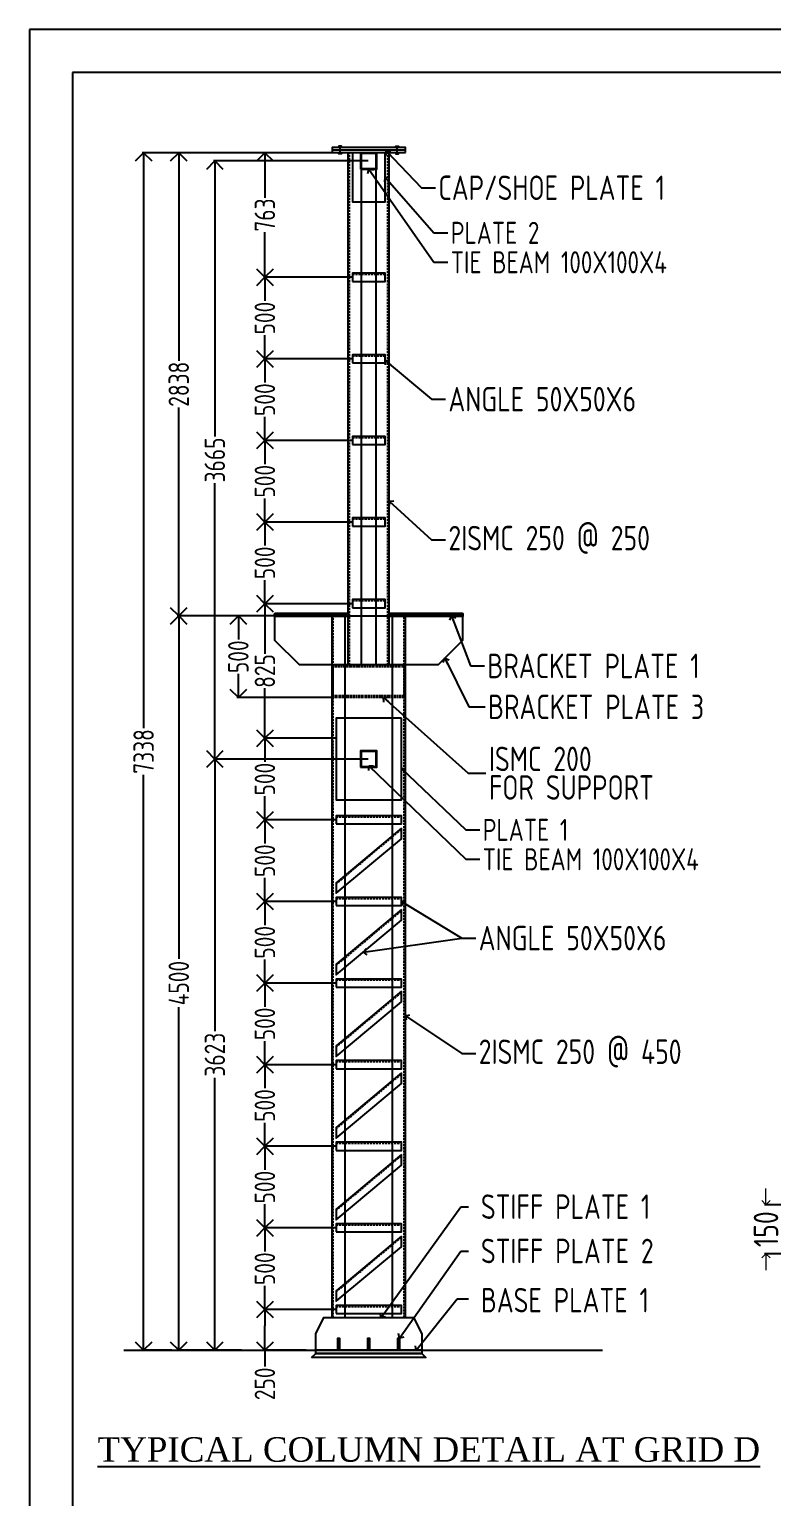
# Model space of a CAD drawing. Header units: millimetres. Extents: x 3470347 to 5996549, y -3470518 to 17149644.
# Drawn here: x 4701986 to 4711091, y 6610881 to 6628875 of the extents above; entities that cross this region are included whole.
import ezdxf

# ---------------------------------------------------------------- set-up
doc = ezdxf.new("R2010")
doc.units = ezdxf.units.MM
doc.header["$MEASUREMENT"] = 0
doc.header["$PDMODE"] = 35
doc.header["$PDSIZE"] = -5
doc.linetypes.add('DASHED', pattern=[0.75, 0.5, -0.25])
doc.linetypes.add('DASHED2', pattern=[0.375, 0.25, -0.125])
doc.layers.get('0').update_dxf_attribs({"linetype": 'CONTINUOUS', "lineweight": 25})
doc.layers.get('DEFPOINTS').update_dxf_attribs({"linetype": 'CONTINUOUS', "lineweight": 25})
doc.layers.add('BOLT', color=1, linetype='CONTINUOUS')
for name, color, linetype, lineweight in [('L5', 10, 'CONTINUOUS', 40), ('rDIMension', 1, 'CONTINUOUS', 18), ('rRCC 1', 3, 'CONTINUOUS', 25), ('SHEET', 7, 'CONTINUOUS', 15)]:
    doc.layers.add(name, color=color, linetype=linetype, lineweight=lineweight)
doc.styles.add('DIM', font='geniso.shx', dxfattribs={"width": 0.85})
doc.styles.add('JAINIL', font='times.ttf')
doc.dimstyles.new('ST-100', dxfattribs={"dimscale": 100, "dimtxt": 7, "dimasz": 5, "dimexe": 0.18, "dimexo": 0.0625, "dimgap": 0.2, "dimtad": 0, "dimdec": 0, "dimzin": 0, "dimdsep": 46, "dimtxsty": 'DIM', "dimblk": 'OPEN90', "dimcen": 0.09, "dimclrd": 256, "dimclrt": 7, "dimadec": 0, "dimazin": 0, "dimtfac": 1, "dimtdec": 0, "dimtofl": 0, "dimtmove": 0, "dimatfit": 3, "dimldrblk": 'OPEN90', "dimfxl": 1, "dimtolj": 1, "dimtzin": 0, "dimlwd": -1, "dimarcsym": 0})
doc.dimstyles.new('ST-25', dxfattribs={"dimscale": 100, "dimtxt": 2.5, "dimasz": 2, "dimexe": 0.18, "dimexo": 0.0625, "dimgap": 0.2, "dimtad": 0, "dimdec": 0, "dimlfac": 0.25, "dimzin": 0, "dimdsep": 46, "dimtxsty": 'DIM', "dimblk": 'OPEN90', "dimcen": 0.09, "dimclrd": 256, "dimclrt": 7, "dimadec": 0, "dimazin": 0, "dimtfac": 1, "dimtdec": 0, "dimtofl": 0, "dimtmove": 0, "dimatfit": 3, "dimldrblk": 'OPEN90', "dimfxl": 1, "dimtolj": 1, "dimtzin": 0, "dimlwd": -1, "dimarcsym": 0})
doc.dimstyles.new('ST-50', dxfattribs={"dimscale": 100, "dimtxt": 2.5, "dimasz": 2, "dimexe": 0.18, "dimexo": 0.0625, "dimgap": 0.2, "dimtad": 0, "dimdec": 0, "dimlfac": 0.5, "dimzin": 0, "dimdsep": 46, "dimtxsty": 'DIM', "dimblk": 'OPEN90', "dimcen": 0.09, "dimclrd": 256, "dimclrt": 7, "dimadec": 0, "dimazin": 0, "dimtfac": 1, "dimtdec": 0, "dimtofl": 0, "dimtmove": 0, "dimatfit": 3, "dimldrblk": 'OPEN90', "dimfxl": 1, "dimtolj": 1, "dimtzin": 0, "dimlwd": -1, "dimarcsym": 0})

# ---------------------------------------------------------------- blocks, each defined once
blk = doc.blocks.new('_Open90')
at = {"color": 0, "linetype": 'ByBlock', "lineweight": -2}
for p, q in [((0, 0), (-1, 0)), ((-0.5, 0.5), (0, 0)), ((0, 0), (-0.5, -0.5))]:
    blk.add_line(p, q, dxfattribs=at)
blk = doc.blocks.new('*D1395')
at = {"layer": 'BOLT', "color": 0, "lineweight": -2}
for p, q in [((4705737, 6613187), (4704853, 6613187)), ((4705375, 6612687), (4704853, 6612687))]:
    blk.add_line(p, q, dxfattribs=at)
at = {"layer": 'BOLT'}
for p, q in [((4704871, 6612887), (4704871, 6612987)), ((4704871, 6612687), (4704871, 6612487))]:
    blk.add_line(p, q, dxfattribs=at)
at = {"layer": 'DEFPOINTS', "color": 0}
for p in [(4704871, 6613187), (4705743, 6613187), (4705382, 6612687)]:
    blk.add_point(p, dxfattribs=at)
at = {"layer": 'BOLT', "xscale": 200, "yscale": 200, "zscale": 200}
for p, rotation in [((4704871, 6613187), 90), ((4704871, 6612687), 270)]:
    blk.add_blockref('_Open90', p, dxfattribs=dict(at, rotation=rotation))
at = {"layer": 'BOLT', "color": 7, "insert": (4704871, 6612276), "char_height": 250, "attachment_point": 5, "rotation": 90, "style": 'DIM'}
blk.add_mtext('\\A1;250', dxfattribs=at)
blk = doc.blocks.new('*D1396')
at = {"layer": 'BOLT', "color": 0, "lineweight": -2}
for p, q in [((4705737, 6614187), (4704853, 6614187)), ((4705737, 6613187), (4704853, 6613187))]:
    blk.add_line(p, q, dxfattribs=at)
at = {"layer": 'BOLT'}
for p, q in [((4704871, 6613987), (4704871, 6613898)), ((4704871, 6613387), (4704871, 6613476))]:
    blk.add_line(p, q, dxfattribs=at)
at = {"layer": 'DEFPOINTS', "color": 0}
for p in [(4704871, 6614187), (4705743, 6614187), (4705743, 6613187)]:
    blk.add_point(p, dxfattribs=at)
at = {"layer": 'BOLT', "xscale": 200, "yscale": 200, "zscale": 200}
for p, rotation in [((4704871, 6614187), 90), ((4704871, 6613187), 270)]:
    blk.add_blockref('_Open90', p, dxfattribs=dict(at, rotation=rotation))
at = {"layer": 'BOLT', "color": 7, "insert": (4704871, 6613687), "char_height": 250, "attachment_point": 5, "rotation": 90, "style": 'DIM'}
blk.add_mtext('\\A1;500', dxfattribs=at)
blk = doc.blocks.new('*D1397')
at = {"layer": 'BOLT', "color": 0, "lineweight": -2}
for p, q in [((4705737, 6615187), (4704853, 6615187)), ((4705737, 6614187), (4704853, 6614187))]:
    blk.add_line(p, q, dxfattribs=at)
at = {"layer": 'BOLT'}
for p, q in [((4704871, 6614987), (4704871, 6614898)), ((4704871, 6614387), (4704871, 6614476))]:
    blk.add_line(p, q, dxfattribs=at)
at = {"layer": 'DEFPOINTS', "color": 0}
for p in [(4704871, 6615187), (4705743, 6615187), (4705743, 6614187)]:
    blk.add_point(p, dxfattribs=at)
at = {"layer": 'BOLT', "xscale": 200, "yscale": 200, "zscale": 200}
for p, rotation in [((4704871, 6615187), 90), ((4704871, 6614187), 270)]:
    blk.add_blockref('_Open90', p, dxfattribs=dict(at, rotation=rotation))
at = {"layer": 'BOLT', "color": 7, "insert": (4704871, 6614687), "char_height": 250, "attachment_point": 5, "rotation": 90, "style": 'DIM'}
blk.add_mtext('\\A1;500', dxfattribs=at)
blk = doc.blocks.new('*D1398')
at = {"layer": 'BOLT', "color": 0, "lineweight": -2}
for p, q in [((4705737, 6616187), (4704853, 6616187)), ((4705737, 6615187), (4704853, 6615187))]:
    blk.add_line(p, q, dxfattribs=at)
at = {"layer": 'BOLT'}
for p, q in [((4704871, 6615987), (4704871, 6615898)), ((4704871, 6615387), (4704871, 6615476))]:
    blk.add_line(p, q, dxfattribs=at)
at = {"layer": 'DEFPOINTS', "color": 0}
for p in [(4704871, 6616187), (4705743, 6616187), (4705743, 6615187)]:
    blk.add_point(p, dxfattribs=at)
at = {"layer": 'BOLT', "xscale": 200, "yscale": 200, "zscale": 200}
for p, rotation in [((4704871, 6616187), 90), ((4704871, 6615187), 270)]:
    blk.add_blockref('_Open90', p, dxfattribs=dict(at, rotation=rotation))
at = {"layer": 'BOLT', "color": 7, "insert": (4704871, 6615687), "char_height": 250, "attachment_point": 5, "rotation": 90, "style": 'DIM'}
blk.add_mtext('\\A1;500', dxfattribs=at)
blk = doc.blocks.new('*D1399')
at = {"layer": 'BOLT', "color": 0, "lineweight": -2}
for p, q in [((4705737, 6617187), (4704853, 6617187)), ((4705737, 6616187), (4704853, 6616187))]:
    blk.add_line(p, q, dxfattribs=at)
at = {"layer": 'BOLT'}
for p, q in [((4704871, 6616987), (4704871, 6616898)), ((4704871, 6616387), (4704871, 6616476))]:
    blk.add_line(p, q, dxfattribs=at)
at = {"layer": 'DEFPOINTS', "color": 0}
for p in [(4704871, 6617187), (4705743, 6617187), (4705743, 6616187)]:
    blk.add_point(p, dxfattribs=at)
at = {"layer": 'BOLT', "xscale": 200, "yscale": 200, "zscale": 200}
for p, rotation in [((4704871, 6617187), 90), ((4704871, 6616187), 270)]:
    blk.add_blockref('_Open90', p, dxfattribs=dict(at, rotation=rotation))
at = {"layer": 'BOLT', "color": 7, "insert": (4704871, 6616687), "char_height": 250, "attachment_point": 5, "rotation": 90, "style": 'DIM'}
blk.add_mtext('\\A1;500', dxfattribs=at)
blk = doc.blocks.new('*D1400')
at = {"layer": 'BOLT', "color": 0, "lineweight": -2}
for p, q in [((4705737, 6618187), (4704853, 6618187)), ((4705737, 6617187), (4704853, 6617187))]:
    blk.add_line(p, q, dxfattribs=at)
at = {"layer": 'BOLT'}
for p, q in [((4704871, 6617987), (4704871, 6617898)), ((4704871, 6617387), (4704871, 6617476))]:
    blk.add_line(p, q, dxfattribs=at)
at = {"layer": 'DEFPOINTS', "color": 0}
for p in [(4704871, 6618187), (4705743, 6618187), (4705743, 6617187)]:
    blk.add_point(p, dxfattribs=at)
at = {"layer": 'BOLT', "xscale": 200, "yscale": 200, "zscale": 200}
for p, rotation in [((4704871, 6618187), 90), ((4704871, 6617187), 270)]:
    blk.add_blockref('_Open90', p, dxfattribs=dict(at, rotation=rotation))
at = {"layer": 'BOLT', "color": 7, "insert": (4704871, 6617687), "char_height": 250, "attachment_point": 5, "rotation": 90, "style": 'DIM'}
blk.add_mtext('\\A1;500', dxfattribs=at)
blk = doc.blocks.new('*D1401')
at = {"layer": 'BOLT', "color": 0, "lineweight": -2}
for p, q in [((4705737, 6619187), (4704853, 6619187)), ((4705737, 6618187), (4704853, 6618187))]:
    blk.add_line(p, q, dxfattribs=at)
at = {"layer": 'BOLT'}
for p, q in [((4704871, 6618987), (4704871, 6618898)), ((4704871, 6618387), (4704871, 6618476))]:
    blk.add_line(p, q, dxfattribs=at)
at = {"layer": 'DEFPOINTS', "color": 0}
for p in [(4704871, 6619187), (4705743, 6619187), (4705743, 6618187)]:
    blk.add_point(p, dxfattribs=at)
at = {"layer": 'BOLT', "xscale": 200, "yscale": 200, "zscale": 200}
for p, rotation in [((4704871, 6619187), 90), ((4704871, 6618187), 270)]:
    blk.add_blockref('_Open90', p, dxfattribs=dict(at, rotation=rotation))
at = {"layer": 'BOLT', "color": 7, "insert": (4704871, 6618687), "char_height": 250, "attachment_point": 5, "rotation": 90, "style": 'DIM'}
blk.add_mtext('\\A1;500', dxfattribs=at)
blk = doc.blocks.new('*D1402')
at = {"layer": 'BOLT', "color": 0, "lineweight": -2}
for p, q in [((4705737, 6620187), (4704853, 6620187)), ((4705737, 6619187), (4704853, 6619187))]:
    blk.add_line(p, q, dxfattribs=at)
at = {"layer": 'BOLT'}
for p, q in [((4704871, 6619987), (4704871, 6619898)), ((4704871, 6619387), (4704871, 6619476))]:
    blk.add_line(p, q, dxfattribs=at)
at = {"layer": 'DEFPOINTS', "color": 0}
for p in [(4704871, 6620187), (4705743, 6620187), (4705743, 6619187)]:
    blk.add_point(p, dxfattribs=at)
at = {"layer": 'BOLT', "xscale": 200, "yscale": 200, "zscale": 200}
for p, rotation in [((4704871, 6620187), 90), ((4704871, 6619187), 270)]:
    blk.add_blockref('_Open90', p, dxfattribs=dict(at, rotation=rotation))
at = {"layer": 'BOLT', "color": 7, "insert": (4704871, 6619687), "char_height": 250, "attachment_point": 5, "rotation": 90, "style": 'DIM'}
blk.add_mtext('\\A1;500', dxfattribs=at)
blk = doc.blocks.new('*D1403')
at = {"layer": 'BOLT', "color": 0, "lineweight": -2}
for p, q in [((4705937, 6621837), (4704853, 6621837)), ((4705737, 6620187), (4704853, 6620187))]:
    blk.add_line(p, q, dxfattribs=at)
at = {"layer": 'BOLT'}
for p, q in [((4704871, 6621637), (4704871, 6621223)), ((4704871, 6620387), (4704871, 6620801))]:
    blk.add_line(p, q, dxfattribs=at)
at = {"layer": 'DEFPOINTS', "color": 0}
for p in [(4704871, 6621837), (4705943, 6621837), (4705743, 6620187)]:
    blk.add_point(p, dxfattribs=at)
at = {"layer": 'BOLT', "xscale": 200, "yscale": 200, "zscale": 200}
for p, rotation in [((4704871, 6621837), 90), ((4704871, 6620187), 270)]:
    blk.add_blockref('_Open90', p, dxfattribs=dict(at, rotation=rotation))
at = {"layer": 'BOLT', "color": 7, "insert": (4704871, 6621012), "char_height": 250, "attachment_point": 5, "rotation": 90, "style": 'DIM'}
blk.add_mtext('\\A1;825', dxfattribs=at)
blk = doc.blocks.new('*D1404')
at = {"layer": 'BOLT', "color": 0, "lineweight": -2}
for p, q in [((4705937, 6622837), (4704853, 6622837)), ((4705937, 6621837), (4704853, 6621837))]:
    blk.add_line(p, q, dxfattribs=at)
at = {"layer": 'BOLT'}
for p, q in [((4704871, 6622637), (4704871, 6622548)), ((4704871, 6622037), (4704871, 6622126))]:
    blk.add_line(p, q, dxfattribs=at)
at = {"layer": 'DEFPOINTS', "color": 0}
for p in [(4704871, 6622837), (4705943, 6622837), (4705943, 6621837)]:
    blk.add_point(p, dxfattribs=at)
at = {"layer": 'BOLT', "xscale": 200, "yscale": 200, "zscale": 200}
for p, rotation in [((4704871, 6622837), 90), ((4704871, 6621837), 270)]:
    blk.add_blockref('_Open90', p, dxfattribs=dict(at, rotation=rotation))
at = {"layer": 'BOLT', "color": 7, "insert": (4704871, 6622337), "char_height": 250, "attachment_point": 5, "rotation": 90, "style": 'DIM'}
blk.add_mtext('\\A1;500', dxfattribs=at)
blk = doc.blocks.new('*D1405')
at = {"layer": 'BOLT', "color": 0, "lineweight": -2}
for p, q in [((4705937, 6623837), (4704853, 6623837)), ((4705937, 6622837), (4704853, 6622837))]:
    blk.add_line(p, q, dxfattribs=at)
at = {"layer": 'BOLT'}
for p, q in [((4704871, 6623637), (4704871, 6623548)), ((4704871, 6623037), (4704871, 6623126))]:
    blk.add_line(p, q, dxfattribs=at)
at = {"layer": 'DEFPOINTS', "color": 0}
for p in [(4704871, 6623837), (4705943, 6623837), (4705943, 6622837)]:
    blk.add_point(p, dxfattribs=at)
at = {"layer": 'BOLT', "xscale": 200, "yscale": 200, "zscale": 200}
for p, rotation in [((4704871, 6623837), 90), ((4704871, 6622837), 270)]:
    blk.add_blockref('_Open90', p, dxfattribs=dict(at, rotation=rotation))
at = {"layer": 'BOLT', "color": 7, "insert": (4704871, 6623337), "char_height": 250, "attachment_point": 5, "rotation": 90, "style": 'DIM'}
blk.add_mtext('\\A1;500', dxfattribs=at)
blk = doc.blocks.new('*D1406')
at = {"layer": 'BOLT', "color": 0, "lineweight": -2}
for p, q in [((4705937, 6624837), (4704853, 6624837)), ((4705937, 6623837), (4704853, 6623837))]:
    blk.add_line(p, q, dxfattribs=at)
at = {"layer": 'BOLT'}
for p, q in [((4704871, 6624637), (4704871, 6624548)), ((4704871, 6624037), (4704871, 6624126))]:
    blk.add_line(p, q, dxfattribs=at)
at = {"layer": 'DEFPOINTS', "color": 0}
for p in [(4704871, 6624837), (4705943, 6624837), (4705943, 6623837)]:
    blk.add_point(p, dxfattribs=at)
at = {"layer": 'BOLT', "xscale": 200, "yscale": 200, "zscale": 200}
for p, rotation in [((4704871, 6624837), 90), ((4704871, 6623837), 270)]:
    blk.add_blockref('_Open90', p, dxfattribs=dict(at, rotation=rotation))
at = {"layer": 'BOLT', "color": 7, "insert": (4704871, 6624337), "char_height": 250, "attachment_point": 5, "rotation": 90, "style": 'DIM'}
blk.add_mtext('\\A1;500', dxfattribs=at)
blk = doc.blocks.new('*D1407')
at = {"layer": 'BOLT', "color": 0, "lineweight": -2}
for p, q in [((4705937, 6625837), (4704853, 6625837)), ((4705937, 6624837), (4704853, 6624837))]:
    blk.add_line(p, q, dxfattribs=at)
at = {"layer": 'BOLT'}
for p, q in [((4704871, 6625637), (4704871, 6625548)), ((4704871, 6625037), (4704871, 6625126))]:
    blk.add_line(p, q, dxfattribs=at)
at = {"layer": 'DEFPOINTS', "color": 0}
for p in [(4704871, 6625837), (4705943, 6625837), (4705943, 6624837)]:
    blk.add_point(p, dxfattribs=at)
at = {"layer": 'BOLT', "xscale": 200, "yscale": 200, "zscale": 200}
for p, rotation in [((4704871, 6625837), 90), ((4704871, 6624837), 270)]:
    blk.add_blockref('_Open90', p, dxfattribs=dict(at, rotation=rotation))
at = {"layer": 'BOLT', "color": 7, "insert": (4704871, 6625337), "char_height": 250, "attachment_point": 5, "rotation": 90, "style": 'DIM'}
blk.add_mtext('\\A1;500', dxfattribs=at)
blk = doc.blocks.new('*D1408')
at = {"layer": 'BOLT', "color": 0, "lineweight": -2}
for p, q in [((4705938, 6627363), (4704853, 6627363)), ((4705937, 6625837), (4704853, 6625837))]:
    blk.add_line(p, q, dxfattribs=at)
at = {"layer": 'BOLT'}
for p, q in [((4704871, 6627163), (4704871, 6626811)), ((4704871, 6626037), (4704871, 6626389))]:
    blk.add_line(p, q, dxfattribs=at)
at = {"layer": 'DEFPOINTS', "color": 0}
for p in [(4704871, 6627363), (4705944, 6627363), (4705943, 6625837)]:
    blk.add_point(p, dxfattribs=at)
at = {"layer": 'BOLT', "xscale": 200, "yscale": 200, "zscale": 200}
for p, rotation in [((4704871, 6627363), 90), ((4704871, 6625837), 270)]:
    blk.add_blockref('_Open90', p, dxfattribs=dict(at, rotation=rotation))
at = {"layer": 'BOLT', "color": 7, "insert": (4704871, 6626600), "char_height": 250, "attachment_point": 5, "rotation": 90, "style": 'DIM'}
blk.add_mtext('\\A1;763', dxfattribs=at)
blk = doc.blocks.new('*D1409')
at = {"layer": 'BOLT', "color": 0, "lineweight": -2}
for p, q in [((4704849, 6621687), (4703798, 6621687)), ((4704451, 6612687), (4703798, 6612687))]:
    blk.add_line(p, q, dxfattribs=at)
at = {"layer": 'BOLT'}
for p, q in [((4703816, 6621487), (4703816, 6617483)), ((4703816, 6612887), (4703816, 6616891))]:
    blk.add_line(p, q, dxfattribs=at)
at = {"layer": 'DEFPOINTS', "color": 0}
for p in [(4703816, 6621687), (4704855, 6621687), (4704457, 6612687)]:
    blk.add_point(p, dxfattribs=at)
at = {"layer": 'BOLT', "xscale": 200, "yscale": 200, "zscale": 200}
for p, rotation in [((4703816, 6621687), 90), ((4703816, 6612687), 270)]:
    blk.add_blockref('_Open90', p, dxfattribs=dict(at, rotation=rotation))
at = {"layer": 'BOLT', "color": 7, "insert": (4703816, 6617187), "char_height": 250, "attachment_point": 5, "rotation": 90, "style": 'DIM'}
blk.add_mtext('\\A1;4500', dxfattribs=at)
blk = doc.blocks.new('*D1410')
at = {"layer": 'BOLT', "color": 0, "lineweight": -2}
for p, q in [((4705887, 6627364), (4703798, 6627364)), ((4704849, 6621687), (4703798, 6621687))]:
    blk.add_line(p, q, dxfattribs=at)
at = {"layer": 'BOLT'}
for p, q in [((4703816, 6627164), (4703816, 6624811)), ((4703816, 6621887), (4703816, 6624240))]:
    blk.add_line(p, q, dxfattribs=at)
at = {"layer": 'DEFPOINTS', "color": 0}
for p in [(4703816, 6627364), (4705893, 6627364), (4704855, 6621687)]:
    blk.add_point(p, dxfattribs=at)
at = {"layer": 'BOLT', "xscale": 200, "yscale": 200, "zscale": 200}
for p, rotation in [((4703816, 6627364), 90), ((4703816, 6621687), 270)]:
    blk.add_blockref('_Open90', p, dxfattribs=dict(at, rotation=rotation))
at = {"layer": 'BOLT', "color": 7, "insert": (4703816, 6624526), "char_height": 250, "attachment_point": 5, "rotation": 90, "style": 'DIM'}
blk.add_mtext('\\A1;2838', dxfattribs=at)
blk = doc.blocks.new('*D1411')
at = {"layer": 'BOLT', "color": 0, "lineweight": -2}
for p, q in [((4705881, 6627364), (4703368, 6627364)), ((4703730, 6612687), (4703368, 6612687))]:
    blk.add_line(p, q, dxfattribs=at)
at = {"layer": 'BOLT'}
for p, q in [((4703386, 6627164), (4703386, 6620311)), ((4703386, 6612887), (4703386, 6619740))]:
    blk.add_line(p, q, dxfattribs=at)
at = {"layer": 'DEFPOINTS', "color": 0}
for p in [(4703386, 6627364), (4705887, 6627364), (4703737, 6612687)]:
    blk.add_point(p, dxfattribs=at)
at = {"layer": 'BOLT', "xscale": 200, "yscale": 200, "zscale": 200}
for p, rotation in [((4703386, 6627364), 90), ((4703386, 6612687), 270)]:
    blk.add_blockref('_Open90', p, dxfattribs=dict(at, rotation=rotation))
at = {"layer": 'BOLT', "color": 7, "insert": (4703386, 6620026), "char_height": 250, "attachment_point": 5, "rotation": 90, "style": 'DIM'}
blk.add_mtext('\\A1;7338', dxfattribs=at)
blk = doc.blocks.new('*D1434')
at = {"layer": 'DEFPOINTS', "color": 0}
for p in [(4711585, 6614471), (4711010, 6613871), (4711585, 6613871)]:
    blk.add_point(p, dxfattribs=at)
at = {"layer": 'rDIMension'}
for p, q in [((4711010, 6614571), (4711010, 6614671)), ((4711010, 6613771), (4711010, 6613671))]:
    blk.add_line(p, q, dxfattribs=at)
at = {"layer": 'rDIMension', "color": 0, "lineweight": -2}
for p, q in [((4711578, 6614471), (4710992, 6614471)), ((4711578, 6613871), (4710992, 6613871))]:
    blk.add_line(p, q, dxfattribs=at)
at = {"layer": 'rDIMension', "xscale": 100, "yscale": 100, "zscale": 100}
for p, rotation in [((4711010, 6614471), 270), ((4711010, 6613871), 90)]:
    blk.add_blockref('_Open90', p, dxfattribs=dict(at, rotation=rotation))
at = {"layer": 'rDIMension', "color": 7, "insert": (4711010, 6614171), "char_height": 300, "attachment_point": 5, "rotation": 90, "style": 'DIM'}
blk.add_mtext('\\A1;150', dxfattribs=at)
blk = doc.blocks.new('*D1500')
at = {"layer": 'BOLT', "color": 0, "lineweight": -2}
for p, q in [((4705229, 6621687), (4704528, 6621687)), ((4705701, 6620687), (4704528, 6620687))]:
    blk.add_line(p, q, dxfattribs=at)
at = {"layer": 'BOLT'}
for p, q in [((4704546, 6621487), (4704546, 6621398)), ((4704546, 6620887), (4704546, 6620976))]:
    blk.add_line(p, q, dxfattribs=at)
at = {"layer": 'DEFPOINTS', "color": 0}
for p in [(4705235, 6621687), (4704546, 6620687), (4705708, 6620687)]:
    blk.add_point(p, dxfattribs=at)
at = {"layer": 'BOLT', "xscale": 200, "yscale": 200, "zscale": 200}
for p, rotation in [((4704546, 6621687), 90), ((4704546, 6620687), 270)]:
    blk.add_blockref('_Open90', p, dxfattribs=dict(at, rotation=rotation))
at = {"layer": 'BOLT', "color": 7, "insert": (4704546, 6621187), "char_height": 250, "attachment_point": 5, "rotation": 90, "style": 'DIM'}
blk.add_mtext('\\A1;500', dxfattribs=at)
blk = doc.blocks.new('*D1842')
at = {"layer": 'BOLT', "color": 0, "lineweight": -2}
for p, q in [((4706138, 6619933), (4704240, 6619933)), ((4704586, 6612687), (4704240, 6612687))]:
    blk.add_line(p, q, dxfattribs=at)
at = {"layer": 'BOLT'}
for p, q in [((4704258, 6619733), (4704258, 6616596)), ((4704258, 6612887), (4704258, 6616025))]:
    blk.add_line(p, q, dxfattribs=at)
at = {"layer": 'DEFPOINTS', "color": 0}
for p in [(4704258, 6619933), (4706144, 6619933), (4704592, 6612687)]:
    blk.add_point(p, dxfattribs=at)
at = {"layer": 'BOLT', "xscale": 200, "yscale": 200, "zscale": 200}
for p, rotation in [((4704258, 6619933), 90), ((4704258, 6612687), 270)]:
    blk.add_blockref('_Open90', p, dxfattribs=dict(at, rotation=rotation))
at = {"layer": 'BOLT', "color": 7, "insert": (4704258, 6616310), "char_height": 250, "attachment_point": 5, "rotation": 90, "style": 'DIM'}
blk.add_mtext('\\A1;3623', dxfattribs=at)
blk = doc.blocks.new('*D1843')
at = {"layer": 'BOLT', "color": 0, "lineweight": -2}
for p, q in [((4706138, 6627263), (4704240, 6627263)), ((4706138, 6619933), (4704240, 6619933))]:
    blk.add_line(p, q, dxfattribs=at)
at = {"layer": 'BOLT'}
for p, q in [((4704258, 6627063), (4704258, 6623884)), ((4704258, 6620133), (4704258, 6623313))]:
    blk.add_line(p, q, dxfattribs=at)
at = {"layer": 'DEFPOINTS', "color": 0}
for p in [(4704258, 6627263), (4706144, 6627263), (4706144, 6619933)]:
    blk.add_point(p, dxfattribs=at)
at = {"layer": 'BOLT', "xscale": 200, "yscale": 200, "zscale": 200}
for p, rotation in [((4704258, 6627263), 90), ((4704258, 6619933), 270)]:
    blk.add_blockref('_Open90', p, dxfattribs=dict(at, rotation=rotation))
at = {"layer": 'BOLT', "color": 7, "insert": (4704258, 6623598), "char_height": 250, "attachment_point": 5, "rotation": 90, "style": 'DIM'}
blk.add_mtext('\\A1;3665', dxfattribs=at)

msp = doc.modelspace()

# ---------------------------------------------------------------- hatches: boundary and pattern name
at = {"transparency": 33554559}
h = msp.add_hatch(color=2, dxfattribs=at)
h.dxf.hatch_style = 1
h.paths.add_polyline_path([(4706044.03, 6627163.15), (4706044.03, 6627363.15), (4706244.03, 6627363.15), (4706244.03, 6627163.15)])
h.paths.add_polyline_path([(4706052.03, 6627171.15), (4706052.03, 6627355.15), (4706236.03, 6627355.15), (4706236.03, 6627171.15)], flags=16)
h = msp.add_hatch(color=2, dxfattribs=at)
h.dxf.hatch_style = 1
h.paths.add_polyline_path([(4706044.03, 6619833.15), (4706044.03, 6620033.15), (4706244.03, 6620033.15), (4706244.03, 6619833.15)])
h.paths.add_polyline_path([(4706052.03, 6619841.15), (4706052.03, 6620025.15), (4706236.03, 6620025.15), (4706236.03, 6619841.15)], flags=16)

# ---------------------------------------------------------------- linework, layer by layer
at = {"color": 1}
for p, q in [((4705893.4, 6621087.15, 0), (4705893.4, 6627364.14, 0)), ((4706053.4, 6621087.15, 0), (4706053.4, 6627364.14, 0)), ((4706233.4, 6621087.15, 0), (4706233.4, 6627364.14, 0)), ((4706393.4, 6621087.15, 0), (4706393.4, 6627364.14, 0)), ((4705693.4, 6613087.15, 0), (4705693.4, 6621687.15, 0)), ((4705853.4, 6620887.15, 0), (4705853.4, 6621687.15, 0)), ((4706433.4, 6620487.15, 0), (4706433.4, 6621687.15, 0)), ((4706593.4, 6613087.15, 0), (4706593.4, 6621687.15, 0)), ((4705853.4, 6613087.15, 0), (4705853.4, 6620887.15, 0)), ((4706433.4, 6613087.15, 0), (4706433.4, 6620487.15, 0))]:
    msp.add_line(p, q, dxfattribs=at)
at = {"color": 1, "linetype": 'DASHED', "ltscale": 50}
for p, q in [((4705907.6, 6621087.15, 0), (4705907.6, 6627364.14, 0)), ((4706379.2, 6621087.15, 0), (4706379.2, 6627364.14, 0)), ((4705707.6, 6620887.15, 0), (4705707.6, 6621687.15, 0)), ((4706579.2, 6620487.15, 0), (4706579.2, 6621687.15, 0)), ((4705707.6, 6613087.15, 0), (4705707.6, 6620887.15, 0)), ((4706579.2, 6613087.15, 0), (4706579.2, 6620487.15, 0))]:
    msp.add_line(p, q, dxfattribs=at)
at = {"color": 5, "elevation": 0}
for points in [[(4706594.66, 6627364.14), (4706594.66, 6627428.14), (4705693.4, 6627428.14), (4705693.4, 6627364.14)], [(4706344.03, 6627363.15), (4705944.03, 6627363.15), (4705944.03, 6626763.15), (4706344.03, 6626763.15)], [(4706544.03, 6620433.15), (4705744.03, 6620433.15), (4705744.03, 6619433.15), (4706544.03, 6619433.15)]]:
    msp.add_lwpolyline(points, close=True, dxfattribs=at)
for points in [[(4706594.66, 6627396.14), (4705693.4, 6627396.14)], [(4705809.4, 6627428.14), (4705809.4, 6627444.14), (4705777.4, 6627444.14), (4705777.4, 6627428.14)], [(4705809.4, 6627364.14), (4705809.4, 6627348.14), (4705777.4, 6627348.14), (4705777.4, 6627364.14)], [(4705793.4, 6627348.14), (4705793.4, 6627444.14)], [(4705793.4, 6627364.14), (4705793.4, 6627428.14)], [(4706477.4, 6627428.14), (4706477.4, 6627444.14), (4706509.4, 6627444.14), (4706509.4, 6627428.14)], [(4706477.4, 6627364.14), (4706477.4, 6627348.14), (4706509.4, 6627348.14), (4706509.4, 6627364.14)], [(4706493.4, 6627348.14), (4706493.4, 6627444.14)], [(4706493.4, 6627364.14), (4706493.4, 6627428.14)], [(4705493.4, 6612647.15), (4705493.4, 6612687.15), (4706793.4, 6612687.15), (4706793.4, 6612647.15), (4705493.4, 6612647.15)]]:
    msp.add_lwpolyline(points, dxfattribs=at)
at = {"color": 3, "elevation": 0}
for points in [[(4706044.03, 6627163.15), (4706244.03, 6627163.15), (4706244.03, 6627363.15), (4706044.03, 6627363.15)], [(4706052.03, 6627171.15), (4706236.03, 6627171.15), (4706236.03, 6627355.15), (4706052.03, 6627355.15)], [(4707293.4, 6621687.15), (4707293.4, 6621387.15), (4706993.4, 6621087.15), (4705293.4, 6621087.15), (4704993.4, 6621387.15), (4704993.4, 6621687.15)], [(4706044.03, 6619833.15), (4706244.03, 6619833.15), (4706244.03, 6620033.15), (4706044.03, 6620033.15)], [(4706052.03, 6619841.15), (4706236.03, 6619841.15), (4706236.03, 6620025.15), (4706052.03, 6620025.15)]]:
    msp.add_lwpolyline(points, close=True, dxfattribs=at)
for points in [[(4705943.4, 6625787.15), (4706343.4, 6625787.15), (4706343.4, 6625887.15), (4705943.4, 6625887.15), (4705943.4, 6625787.15)], [(4705943.4, 6624787.15), (4706343.4, 6624787.15), (4706343.4, 6624887.15), (4705943.4, 6624887.15), (4705943.4, 6624787.15)], [(4705943.4, 6623787.15), (4706343.4, 6623787.15), (4706343.4, 6623887.15), (4705943.4, 6623887.15), (4705943.4, 6623787.15)], [(4705943.4, 6622787.15), (4706343.4, 6622787.15), (4706343.4, 6622887.15), (4705943.4, 6622887.15), (4705943.4, 6622787.15)], [(4705943.4, 6621787.15), (4706343.4, 6621787.15), (4706343.4, 6621887.15), (4705943.4, 6621887.15), (4705943.4, 6621787.15)], [(4705743.4, 6619137.15), (4706543.4, 6619137.15), (4706543.4, 6619237.15), (4705743.4, 6619237.15), (4705743.4, 6619137.15)], [(4706543.43, 6619087.18), (4705743.4, 6618417.56), (4705743.4, 6618287.15), (4706543.4, 6618956.75), (4706543.4, 6619087.15)], [(4705743.4, 6618137.15), (4706543.4, 6618137.15), (4706543.4, 6618237.15), (4705743.4, 6618237.15), (4705743.4, 6618137.15)], [(4706543.43, 6618087.18), (4705743.4, 6617417.56), (4705743.4, 6617287.15), (4706543.4, 6617956.75), (4706543.4, 6618087.15)], [(4705743.4, 6617137.15), (4706543.4, 6617137.15), (4706543.4, 6617237.15), (4705743.4, 6617237.15), (4705743.4, 6617137.15)], [(4706543.43, 6617087.18), (4705743.4, 6616417.56), (4705743.4, 6616287.15), (4706543.4, 6616956.75), (4706543.4, 6617087.15)], [(4705743.4, 6616137.15), (4706543.4, 6616137.15), (4706543.4, 6616237.15), (4705743.4, 6616237.15), (4705743.4, 6616137.15)], [(4706543.43, 6616087.18), (4705743.4, 6615417.56), (4705743.4, 6615287.15), (4706543.4, 6615956.75), (4706543.4, 6616087.15)], [(4705743.4, 6615137.15), (4706543.4, 6615137.15), (4706543.4, 6615237.15), (4705743.4, 6615237.15), (4705743.4, 6615137.15)], [(4706543.43, 6615087.18), (4705743.4, 6614417.56), (4705743.4, 6614287.15), (4706543.4, 6614956.75), (4706543.4, 6615087.15)], [(4705743.4, 6614137.15), (4706543.4, 6614137.15), (4706543.4, 6614237.15), (4705743.4, 6614237.15), (4705743.4, 6614137.15)], [(4706543.43, 6614087.18), (4705743.4, 6613417.56), (4705743.4, 6613287.15), (4706543.4, 6613956.75), (4706543.4, 6614087.15)], [(4705743.4, 6613137.15), (4706543.4, 6613137.15), (4706543.4, 6613237.15), (4705743.4, 6613237.15), (4705743.4, 6613137.15)]]:
    msp.add_lwpolyline(points, dxfattribs=at)
at = {"color": 3, "linetype": 'DASHED', "ltscale": 50, "elevation": 0}
for points in [[(4705943.4, 6625875.15), (4706343.4, 6625875.15)], [(4705943.4, 6624875.15), (4706343.4, 6624875.15)], [(4705943.4, 6623875.15), (4706343.4, 6623875.15)], [(4705943.4, 6622875.15), (4706343.4, 6622875.15)], [(4705943.4, 6621875.15), (4706343.4, 6621875.15)], [(4705743.4, 6619225.15), (4706543.4, 6619225.15)], [(4705743.4, 6618401.91), (4706543.4, 6619071.51)], [(4705743.4, 6618225.15), (4706543.4, 6618225.15)], [(4705743.4, 6617401.91), (4706543.4, 6618071.51)], [(4705743.4, 6617225.15), (4706543.4, 6617225.15)], [(4705743.4, 6616401.91), (4706543.4, 6617071.51)], [(4705743.4, 6616225.15), (4706543.4, 6616225.15)], [(4705743.4, 6615401.91), (4706543.4, 6616071.51)], [(4705743.4, 6615225.15), (4706543.4, 6615225.15)], [(4705743.4, 6614401.91), (4706543.4, 6615071.51)], [(4705743.4, 6614225.15), (4706543.4, 6614225.15)], [(4705743.4, 6613401.91), (4706543.4, 6614071.51)], [(4705743.4, 6613225.15), (4706543.4, 6613225.15)]]:
    msp.add_lwpolyline(points, dxfattribs=at)
at = {"color": 6, "linetype": 'DASHED2', "ltscale": 50, "elevation": 0}
for points in [[(4706579.2, 6620687.15), (4705707.6, 6620687.15), (4705707.6, 6621087.15), (4706579.2, 6621087.15)], [(4706579.2, 6620708.75), (4705707.6, 6620708.75), (4705707.6, 6621065.55), (4706579.2, 6621065.55)]]:
    msp.add_lwpolyline(points, close=True, dxfattribs=at)
at = {"color": 4, "elevation": 0}
for points in [[(4706693.4, 6613087.15), (4706793.4, 6612887.15), (4706793.4, 6612687.15), (4705493.4, 6612687.15), (4705493.4, 6612887.15), (4705593.4, 6613087.15)], [(4705763.4, 6612687.15), (4705763.4, 6612837.15), (4705783.4, 6612837.15), (4705783.4, 6612687.15)], [(4706133.4, 6612687.15), (4706133.4, 6612837.15), (4706153.4, 6612837.15), (4706153.4, 6612687.15)], [(4706500.07, 6612687.15), (4706500.07, 6612837.15), (4706520.07, 6612837.15), (4706520.07, 6612687.15)]]:
    msp.add_lwpolyline(points, close=True, dxfattribs=at)
at = {"color": 8, "elevation": 0}
msp.add_lwpolyline([(4703142.98, 6612687.15), (4709005.73, 6612687.15)], dxfattribs=at)
at = {"color": 6, "elevation": 0}
msp.add_lwpolyline([(4705443.4, 6612597.15), (4705493.4, 6612647.15), (4706793.4, 6612647.15), (4706843.4, 6612597.15)], close=True, dxfattribs=at)
at = {"layer": 'L5', "color": 0, "linetype": 'ByBlock', "elevation": 0}
for points in [[(4705893.4, 6621687.15), (4704993.4, 6621687.15), (4704993.4, 6621711.15), (4705893.4, 6621711.15)], [(4706393.4, 6621687.15), (4707293.4, 6621687.15), (4707293.4, 6621711.15), (4706393.4, 6621711.15)]]:
    msp.add_lwpolyline(points, close=True, dxfattribs=at)

# ---------------------------------------------------------------- texts
at = {"layer": 'rRCC 1', "color": 7, "char_height": 300, "attachment_point": 4, "style": 'DIM', "bg_fill": 2}
for s, insert in [('\\A1;CAP/SHOE PLATE 1', (4706996.96, 6626933.7, 0)), ('\\A1;ANGLE 50X50X6', (4707119.64, 6624342.81, 0)), ('\\A1;2ISMC 250 @ 250', (4707119.64, 6622618.93, 0)), ('\\A1;\\Fgeniso.shx|c1;ANGLE 50X50X6', (4707490.97, 6617738.45, 0)), ('\\A1;2ISMC 250 @ 450', (4707490.97, 6616324.08, 0))]:
    msp.add_mtext(s, dxfattribs=dict(at, insert=insert))
at = {"layer": 'rRCC 1', "color": 7, "insert": (4707616.11, 6619759.36, 0), "char_height": 300, "attachment_point": 4, "line_spacing_factor": 0.7, "style": 'DIM', "bg_fill": 2}
msp.add_mtext('\\A1;ISMC 200\\PFOR SUPPORT', dxfattribs=at)

# ---------------------------------------------------------------- dimensions: what is measured, and where the dimension line sits
at = {"layer": 'BOLT'}
for base, p1, p2, override, picture, middle in [((4703385.75, 6627364.14), (4703736.63, 6612687.15, 0), (4705887.15, 6627364.14), {"dimblk": 'Open90', "dimtmove": 1}, '*D1411', (4703385.75, 6620025.64)), ((4703816.13, 6627364.14), (4704855.3, 6621687.15), (4705893.4, 6627364.14, 0), {"dimblk": 'Open90', "dimtmove": 1}, '*D1410', (4703816.13, 6624525.64)), ((4704870.52, 6627363.15), (4705943.4, 6625837.15, 0), (4705944.03, 6627363.15, 0), {"dimtmove": 1}, '*D1408', (4704870.52, 6626600.15)), ((4704258.14, 6627263.15), (4706144.03, 6619933.15), (4706144.03, 6627263.15, 0), {"dimblk": 'Open90', "dimtmove": 1}, '*D1843', (4704258.14, 6623598.15)), ((4704870.52, 6625837.15), (4705943.4, 6624837.15, 0), (4705943.4, 6625837.15, 0), {"dimtmove": 1}, '*D1407', (4704870.52, 6625337.15)), ((4704870.52, 6624837.15), (4705943.4, 6623837.15, 0), (4705943.4, 6624837.15, 0), {"dimtmove": 1}, '*D1406', (4704870.52, 6624337.15)), ((4704870.52, 6623837.15), (4705943.4, 6622837.15, 0), (4705943.4, 6623837.15, 0), {"dimtmove": 1}, '*D1405', (4704870.52, 6623337.15)), ((4704870.52, 6622837.15), (4705943.4, 6621837.15, 0), (4705943.4, 6622837.15, 0), {"dimtmove": 1}, '*D1404', (4704870.52, 6622337.15)), ((4704870.52, 6621837.15), (4705743.4, 6620187.15, 0), (4705943.4, 6621837.15, 0), {"dimtmove": 1}, '*D1403', (4704870.52, 6621012.15)), ((4703816.13, 6621687.15), (4704457.23, 6612687.15, 0), (4704855.3, 6621687.15, 0), {"dimblk": 'Open90', "dimtmove": 1}, '*D1409', (4703816.13, 6617187.15)), ((4704545.56, 6620687.15), (4705235.28, 6621687.15, 0), (4705707.6, 6620687.15, 0), {"dimblk": 'Open90', "dimtmove": 1}, '*D1500', (4704545.56, 6621187.15)), ((4704870.52, 6620187.15), (4705743.4, 6619187.15, 0), (4705743.4, 6620187.15, 0), {"dimtmove": 1}, '*D1402', (4704870.52, 6619687.15)), ((4704258.14, 6619933.15), (4704592.14, 6612687.15, 0), (4706144.03, 6619933.15, 0), {"dimblk": 'Open90', "dimtmove": 1}, '*D1842', (4704258.14, 6616310.15)), ((4704870.52, 6619187.15), (4705743.4, 6618187.15, 0), (4705743.4, 6619187.15, 0), {"dimtmove": 1}, '*D1401', (4704870.52, 6618687.15)), ((4704870.52, 6618187.15), (4705743.4, 6617187.15, 0), (4705743.4, 6618187.15, 0), {"dimtmove": 1}, '*D1400', (4704870.52, 6617687.15)), ((4704870.52, 6617187.15), (4705743.4, 6616187.15, 0), (4705743.4, 6617187.15, 0), {"dimtmove": 1}, '*D1399', (4704870.52, 6616687.15)), ((4704870.52, 6616187.15), (4705743.4, 6615187.15, 0), (4705743.4, 6616187.15, 0), {"dimtmove": 1}, '*D1398', (4704870.52, 6615687.15)), ((4704870.52, 6615187.15), (4705743.4, 6614187.15, 0), (4705743.4, 6615187.15, 0), {"dimtmove": 1}, '*D1397', (4704870.52, 6614687.15)), ((4704870.52, 6614187.15), (4705743.4, 6613187.15, 0), (4705743.4, 6614187.15, 0), {"dimtmove": 1}, '*D1396', (4704870.52, 6613687.15))]:
    dim = msp.add_linear_dim(base=base, p1=p1, p2=p2, angle=90, dimstyle='ST-50', override=override, dxfattribs=at)
    dim.commit()
    dim.dimension.update_dxf_attribs({"geometry": picture, "text_midpoint": middle})
dim = msp.add_linear_dim(base=(4704870.52, 6613187.15), p1=(4705381.64, 6612687.15, 0), p2=(4705743.4, 6613187.15, 0), angle=90, dimstyle='ST-50', override={"dimblk": 'Open90'}, dxfattribs=at)
dim.commit()
dim.dimension.update_dxf_attribs({"geometry": '*D1395', "text_midpoint": (4704870.52, 6612275.82), "dimtype": 160})
at = {"layer": 'rDIMension'}
dim = msp.add_linear_dim(base=(4711010.38, 6613871.08), p1=(4711584.58, 6614471.08), p2=(4711584.58, 6613871.08), angle=90, dimstyle='ST-25', override={"dimtxt": 3, "dimasz": 1, "dimblk": 'Open90'}, dxfattribs=at)
dim.commit()
dim.dimension.update_dxf_attribs({"geometry": '*D1434', "text_midpoint": (4711010.38, 6614171.08)})

# ---------------------------------------------------------------- leaders
at = {"layer": 'rRCC 1'}
for points in [[(4706294.08, 6613087.15, 0), (4707272.73, 6614446.63, 0), (4707527.79, 6614446.63, 0)], [(4706518.89, 6612837.15, 0), (4707272.73, 6613903.78, 0), (4707527.79, 6613903.78, 0)], [(4706722.46, 6612687.15, 0), (4707227.43, 6613318.2, 0), (4707527.79, 6613318.2, 0)]]:
    msp.add_leader(points, dimstyle='ST-100', override={"dimasz": 0.8}, dxfattribs=at)

# ---------------------------------------------------------------- next in the draw order: texts
at = {"layer": 'rRCC 1', "color": 7, "insert": (4707517.63, 6614446.63, 0), "char_height": 300, "attachment_point": 4, "line_spacing_factor": 0.709091, "style": 'DIM', "bg_fill": 2}
msp.add_mtext('\\A1;STIFF PLATE 1', dxfattribs=at)

# ---------------------------------------------------------------- next in the draw order: leaders
at = {"layer": 'rRCC 1'}
for points in [[(4706358.45, 6627387.58, 0), (4706790.09, 6626933.7, 0), (4706962.17, 6626933.7, 0)], [(4706343.4, 6624819.06, 0), (4706912.77, 6624342.81, 0), (4707084.85, 6624342.81, 0)], [(4706393.4, 6623095.19, 0), (4706912.77, 6622618.93, 0), (4707084.85, 6622618.93, 0)], [(4706324.32, 6620687.15, 0), (4707360.43, 6619759.36, 0), (4707576.11, 6619759.36, 0)], [(4706543.4, 6618187.15, 0), (4707284.11, 6617738.45, 0), (4707456.19, 6617738.45, 0)], [(4706078.12, 6617567.31, 0), (4707284.11, 6617738.45, 0), (4707456.19, 6617738.45, 0)], [(4706593.4, 6616787.15, 0), (4707284.11, 6616324.08, 0), (4707456.19, 6616324.08, 0)]]:
    msp.add_leader(points, dimstyle='ST-100', override={"dimasz": 0.8}, dxfattribs=at)

# ---------------------------------------------------------------- next in the draw order: texts
at = {"layer": 'rRCC 1', "color": 7, "insert": (4707597.34, 6621073.51, 0), "char_height": 300, "attachment_point": 4, "style": 'DIM', "bg_fill": 2}
msp.add_mtext('\\A1;BRACKET PLATE 1', dxfattribs=at)
at = {"layer": 'rRCC 1', "color": 7, "insert": (4707517.63, 6613903.78, 0), "char_height": 300, "attachment_point": 4, "line_spacing_factor": 0.709091, "style": 'DIM', "bg_fill": 2}
msp.add_mtext('\\A1;STIFF PLATE 2', dxfattribs=at)

# ---------------------------------------------------------------- next in the draw order: texts
at = {"layer": 'rRCC 1', "color": 7, "insert": (4707605.68, 6620572.14, 0), "char_height": 300, "attachment_point": 4, "style": 'DIM', "bg_fill": 2}
msp.add_mtext('\\A1;BRACKET PLATE 3', dxfattribs=at)
at = {"layer": 'rRCC 1', "color": 7, "insert": (4707517.63, 6613301.01, 0), "char_height": 300, "attachment_point": 4, "line_spacing_factor": 0.709091, "style": 'DIM', "bg_fill": 2}
msp.add_mtext('\\A1;BASE PLATE 1', dxfattribs=at)

# ---------------------------------------------------------------- next in the draw order: leaders
at = {"layer": 'rRCC 1'}
msp.add_leader([(4707158.83, 6621687.15, 0), (4707390.48, 6621073.51, 0), (4707562.56, 6621073.51, 0)], dimstyle='ST-100', override={"dimasz": 0.8}, dxfattribs=at)

# ---------------------------------------------------------------- next in the draw order: linework, layer by layer
at = {"color": 192, "lineweight": 25, "elevation": 0}
msp.add_lwpolyline([(4701985.99, 6628875.21), (4701985.99, 6601077.16), (4721641.19, 6601077.16), (4721641.19, 6628875.21)], close=True, dxfattribs=at)
at = {"layer": 'SHEET', "color": 220, "lineweight": 25, "elevation": 0}
msp.add_lwpolyline([(4702514.48, 6628345.72), (4702514.48, 6601606.65), (4721112.69, 6601606.65), (4721112.69, 6628345.72)], close=True, dxfattribs=at)

# ---------------------------------------------------------------- next in the draw order: leaders
at = {"layer": 'rRCC 1'}
msp.add_leader([(4707074.25, 6621168, 0), (4707369.49, 6620572.14, 0), (4707570.89, 6620572.14, 0)], dimstyle='ST-100', override={"dimasz": 0.8}, dxfattribs=at)

# ---------------------------------------------------------------- next in the draw order: texts
at = {"layer": 'rRCC 1', "color": 7, "char_height": 270, "attachment_point": 4, "style": 'DIM', "bg_fill": 2}
for s, insert in [('\\A1;\\Fgeniso.shx|c1;PLATE 2', (4707148.13, 6626381.34, 0)), ('\\A1;\\Fgeniso.shx|c1;PLATE 1', (4707539.6, 6619064.79, 0))]:
    msp.add_mtext(s, dxfattribs=dict(at, insert=insert))
at = {"layer": 'rRCC 1', "color": 7, "insert": (4702820.56, 6611469.49), "char_height": 300, "attachment_point": 4, "line_spacing_factor": 0.709091, "style": 'JAINIL', "bg_fill": 2}
msp.add_mtext('\\A1;\\LTYPICAL COLUMN DETAIL AT GRID D', dxfattribs=at)

# ---------------------------------------------------------------- next in the draw order: texts
at = {"layer": 'rRCC 1', "color": 7, "char_height": 270, "attachment_point": 4, "style": 'DIM', "bg_fill": 2}
for insert in [(4707148.13, 6626020.57, 0), (4707539.6, 6618704.03, 0)]:
    msp.add_mtext('\\A1;\\Fgeniso.shx|c1;TIE BEAM 100X100X4', dxfattribs=dict(at, insert=insert))

# ---------------------------------------------------------------- next in the draw order: leaders
at = {"layer": 'rRCC 1'}
for points in [[(4706344.03, 6627063.15, 0), (4706941.26, 6626381.34, 0), (4707113.34, 6626381.34, 0)], [(4706544.03, 6619817.06, 0), (4707332.74, 6619064.79, 0), (4707504.82, 6619064.79, 0)]]:
    msp.add_leader(points, dimstyle='ST-100', override={"dimasz": 0.8}, dxfattribs=at)

# ---------------------------------------------------------------- next in the draw order: leaders
for points in [[(4706144.03, 6627163.15, 0), (4706941.26, 6626020.57, 0), (4707113.34, 6626020.57, 0)], [(4706144.03, 6619849.43, 0), (4707332.74, 6618704.03, 0), (4707504.82, 6618704.03, 0)]]:
    msp.add_leader(points, dimstyle='ST-100', override={"dimasz": 0.8}, dxfattribs=at)

doc.saveas('drawing.dxf')
